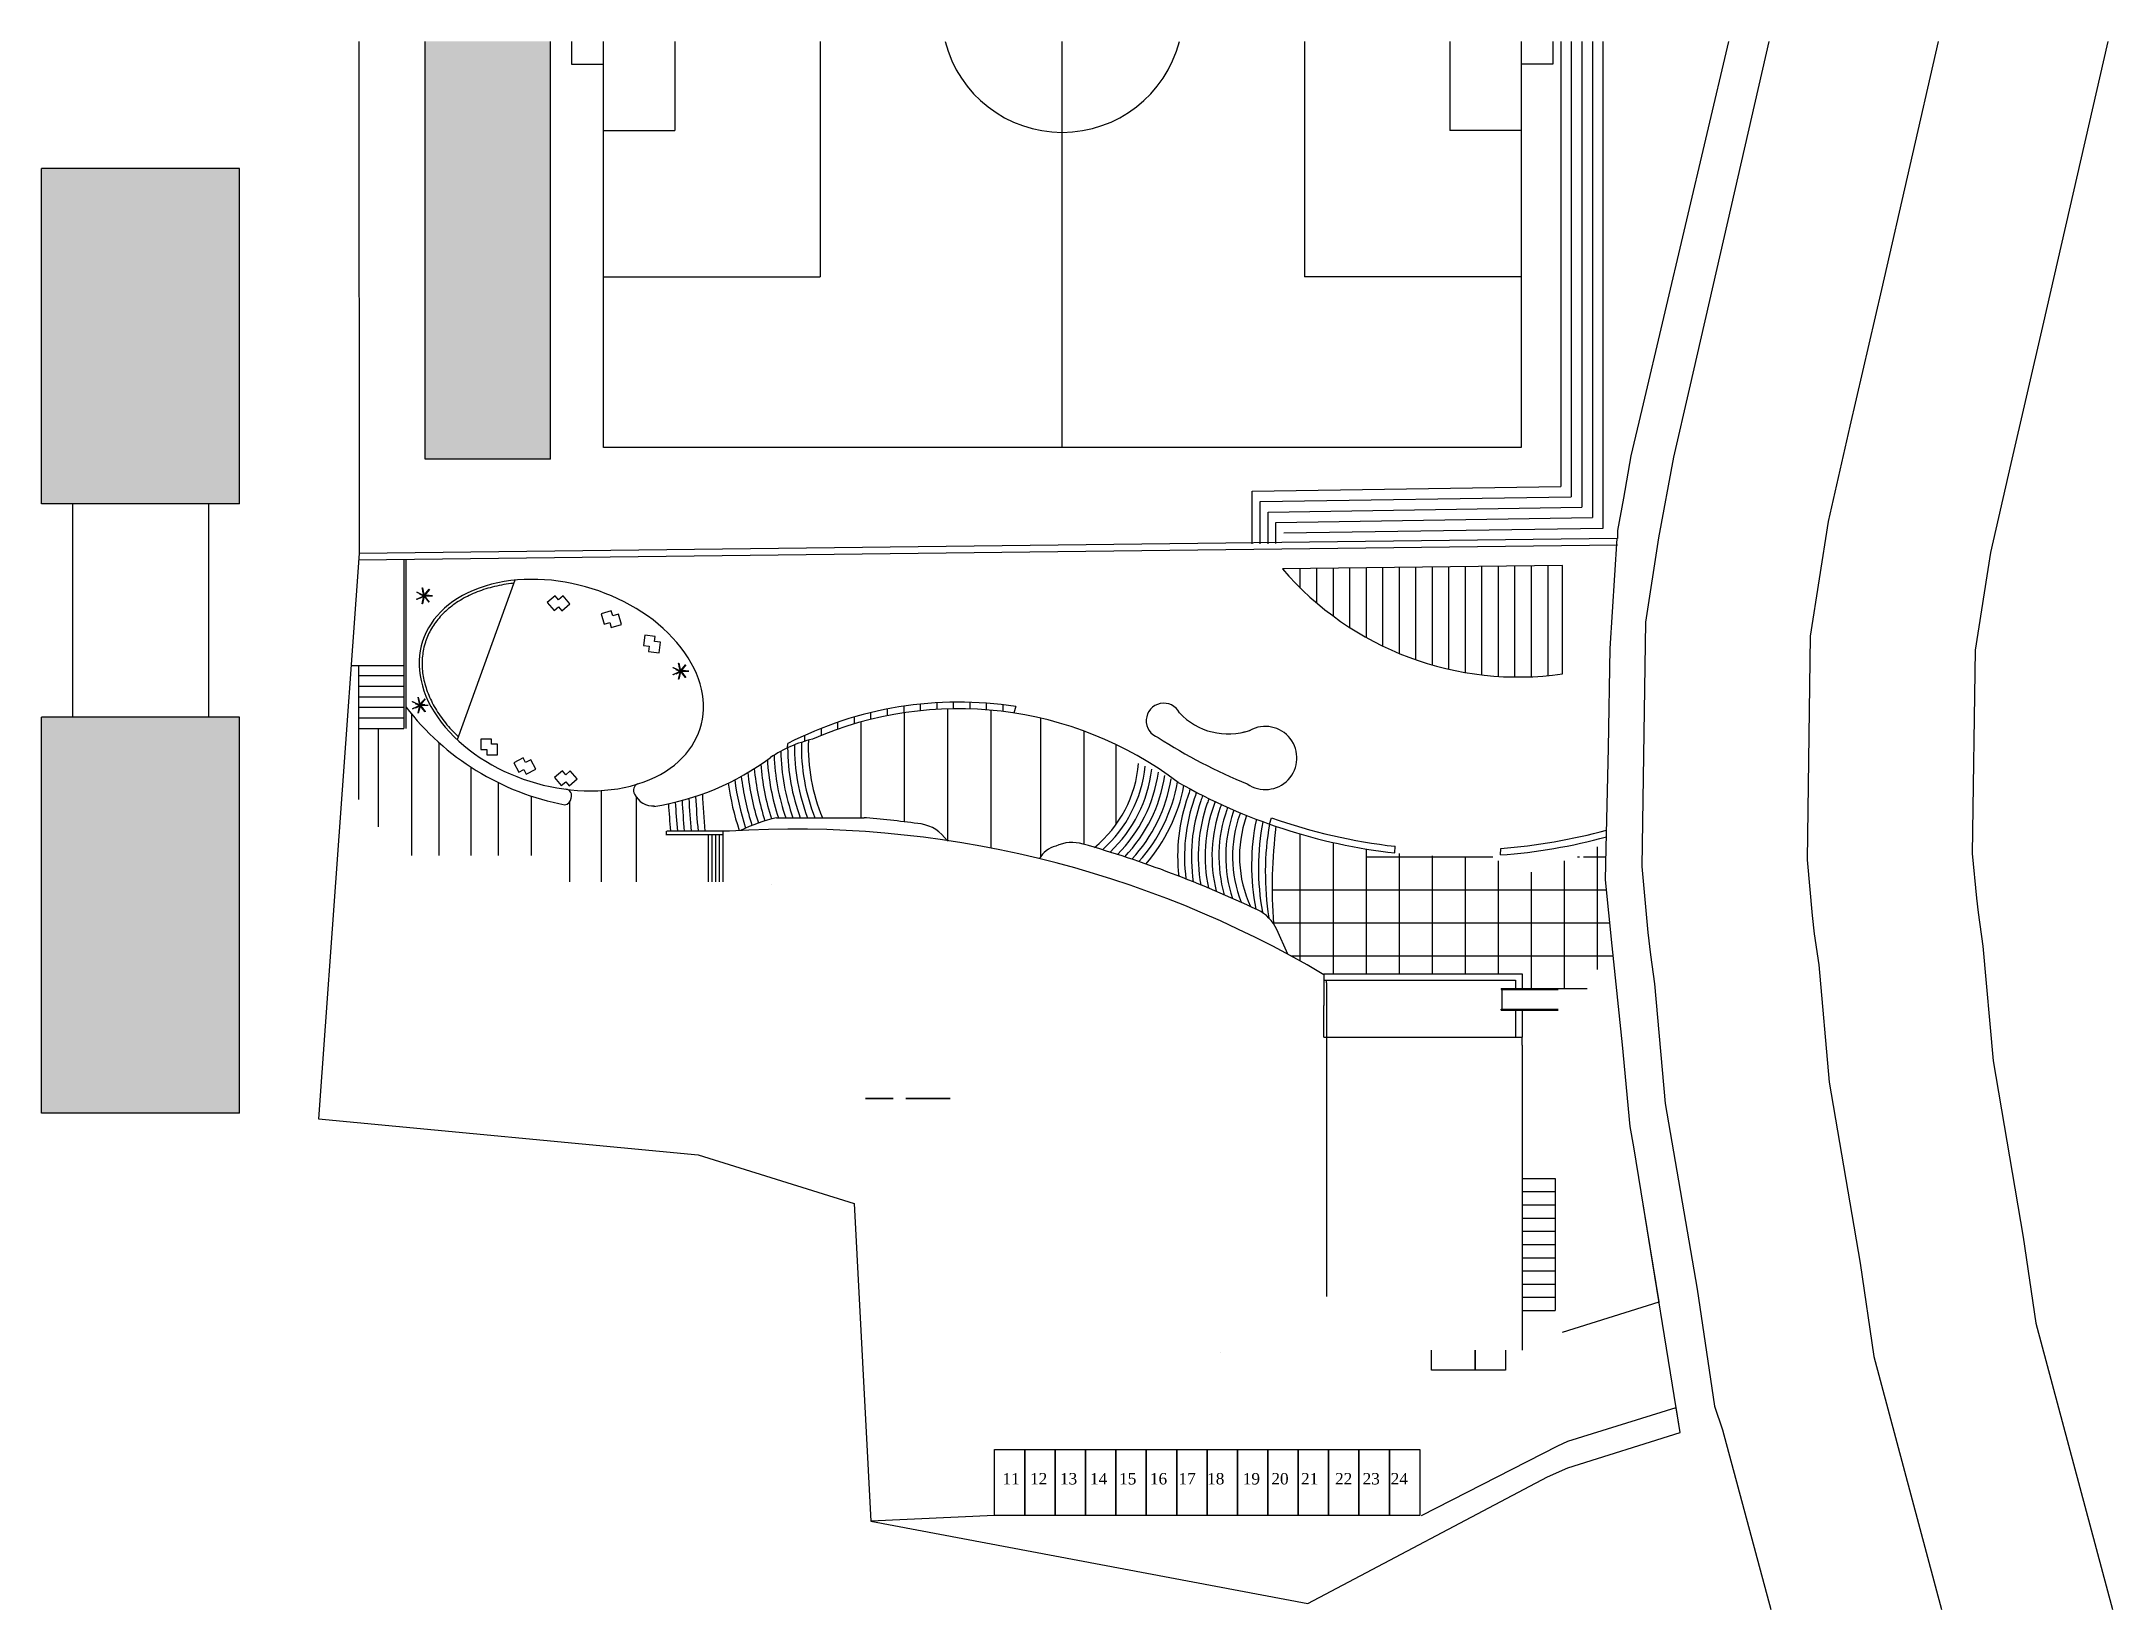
# Model space of a CAD drawing. Extents: x 4103306 to 4260088, y 130172 to 248883.
import ezdxf

# ---------------------------------------------------------------- set-up
doc = ezdxf.new("R2010")
doc.units = 0
doc.header["$LTSCALE"] = 500
doc.header["$MEASUREMENT"] = 0
doc.layers.get('0').update_dxf_attribs({"linetype": 'CONTINUOUS'})
for name, color, linetype in [('11', 4, 'CONTINUOUS'), ('7', 7, 'CONTINUOUS'), ('나무', 44, 'CONTINUOUS')]:
    doc.layers.add(name, color=color, linetype=linetype)
doc.layers.add('8', color=8, linetype='CONTINUOUS', lineweight=0)
doc.styles.add('HGTXT', font='Batang.ttf')
pattern_1 = [(90, (3793601.8, 269654.7), (-1250, 8e-14), [])]

# ---------------------------------------------------------------- blocks, each defined once
blk = doc.blocks.new('2p-e318')
at = {"color": 0}
for points in [[(-8, 0), (-556, -264), (-566, -252), (-9, 20)], [(-14, 10), (-562, 275), (-559, 289), (1, 24)], [(-9, 6), (-343, 160), (-354, 147), (-5, -11)], [(-1, 1), (-330, -164), (-326, -181), (14, -6)], [(5, -2), (-131, -595), (-146, -595), (-12, 10)], [(-10, 22), (-145, 615), (-132, 622), (10, 18)], [(-10, 15), (-98, 372), (-115, 372), (-20, 2)], [(8, 4), (-68, -356), (-53, -363), (23, 12)], [(-4, 22), (221, 313), (211, 326), (-21, 21)], [(14, 7), (393, -469), (383, -481), (-6, 1)], [(6, 21), (374, 27), (377, 43), (-5, 34)], [(2, 26), (382, 501), (395, 495), (12, 8)], [(12, 19), (621, 19), (624, 4), (4, 0)], [(11, 13), (245, -271), (260, -264), (14, 30)]]:
    blk.add_lwpolyline(points, close=True, dxfattribs=at)

msp = doc.modelspace()

# ---------------------------------------------------------------- hatches: boundary and pattern name
h = msp.add_hatch()
h.set_pattern_fill('LINE', scale=10000, angle=90, style=0)
h.set_pattern_definition(pattern_1)
h.paths.add_polyline_path([(4218439, 201006), (4218439, 204472, -0.1131368), (4218439, 205035), (4218439, 209210), (4197244, 208957, 0.2561421)])
h = msp.add_hatch()
h.set_pattern_fill('LINE', scale=10000, angle=90, style=0)
h.set_pattern_definition(pattern_1)
h.paths.add_polyline_path([(4177067, 198528, 0.1589471), (4159845, 195750), (4159857, 195740), (4159856, 195694), (4159870, 195635), (4159930, 195617), (4159982, 195631), (4159930, 195584), (4159893, 195539), (4159894, 195490), (4159917, 195465, -0.0463421), (4161668, 196062, -0.1419948), (4176923, 198044)])

# ---------------------------------------------------------------- linework, layer by layer
at = {"color": 7}
for p, q in [((4127325, 248883), (4127347, 210122)), ((4132343, 217260), (4132343, 248883)), ((4141843, 217260), (4141843, 248883)), ((4145843, 218150), (4145843, 248883)), ((4215316, 248883), (4215316, 218150)), ((4218316, 248883), (4218316, 215195)), ((4219116, 248883), (4219116, 214407)), ((4219916, 248883), (4219916, 213619)), ((4220716, 248883), (4220716, 212831)), ((4221516, 212043), (4221516, 248883)), ((4231023, 248883), (4224454, 221019)), ((4103306, 213877), (4103306, 239260)), ((4118306, 239260), (4103306, 239260)), ((4118306, 213877), (4118306, 239260)), ((4145843, 231050), (4162243, 231050)), ((4215316, 231050), (4198916, 231050)), ((4215316, 218150), (4145843, 218150)), ((4141843, 217260), (4132343, 217260)), ((4194959, 214840), (4218316, 215195)), ((4194959, 210840), (4194959, 214840)), ((4118306, 213877), (4103306, 213877)), ((4105648, 213877), (4105648, 197741)), ((4115964, 213877), (4115964, 197741)), ((4195559, 214049), (4219116, 214407)), ((4195559, 210849), (4195559, 214049)), ((4196159, 213258), (4219916, 213619)), ((4196159, 210858), (4196159, 213258)), ((4196759, 212467), (4220716, 212831)), ((4196759, 210867), (4196759, 212467)), ((4197359, 211676), (4221516, 212043)), ((4127347, 210122), (4124292, 167334)), ((4222601, 210760), (4127311, 209622)), ((4222595, 211260), (4127347, 210122)), ((4222047, 202918), (4222595, 211260)), ((4130740, 209657), (4130740, 196874)), ((4130890, 209659), (4130890, 196874)), ((4218439, 209210), (4197244, 208957)), ((4218439, 201006), (4218439, 209210)), ((4139152, 208098), (4134782, 196020)), ((4221936, 195418), (4222047, 202918)), ((4130740, 201622), (4126740, 201622)), ((4127311, 201622), (4127311, 191489)), ((4127311, 200874), (4130740, 200874)), ((4127311, 200074), (4130740, 200074)), ((4127311, 199274), (4130740, 199274)), ((4103306, 167741), (4103306, 197741)), ((4118306, 197741), (4103306, 197741)), ((4118306, 167741), (4118306, 197741)), ((4127311, 198474), (4130740, 198474)), ((4127311, 197674), (4130740, 197674)), ((4131311, 197989), (4131311, 187260)), ((4168612, 198060), (4168612, 189810)), ((4171895, 198354), (4171895, 188340)), ((4175178, 198257), (4175178, 187822)), ((4177067, 198528), (4176923, 198044)), ((4178943, 197655), (4178943, 187162)), ((4127311, 196874), (4130740, 196874)), ((4128809, 196874), (4128809, 189435)), ((4165330, 197361), (4165330, 190110)), ((4182226, 196678), (4182226, 188105)), ((4133401, 195805), (4133401, 187260)), ((4159795, 195409), (4159797, 195725)), ((4184640, 195661), (4184640, 189595)), ((4221757, 187800), (4221936, 195418)), ((4135805, 193961), (4135805, 187260)), ((4137884, 192778), (4137884, 187260)), ((4140373, 191757), (4140373, 187260)), ((4143290, 191300), (4143290, 185260)), ((4145665, 192175), (4145665, 185260)), ((4148337, 191679), (4148337, 185260)), ((4158949, 190110), (4165589, 190110)), ((4196261, 189638), (4196427, 190109)), ((4150620, 188807), (4150620, 189107)), ((4155386, 189110), (4150655, 189110)), ((4154892, 188810), (4150655, 188810)), ((4153772, 188810), (4153772, 185260)), ((4154052, 188810), (4154052, 185260)), ((4154332, 188810), (4154332, 185260)), ((4154612, 188810), (4154612, 185260)), ((4154892, 189107), (4154892, 185260)), ((4198602, 179259), (4198602, 188884)), ((4201102, 178310), (4201102, 188238)), ((4203602, 178310), (4203602, 187750)), ((4203602, 187155), (4213165, 187155)), ((4205765, 187449), (4205777, 187951)), ((4206102, 178310), (4206102, 187413)), ((4208602, 178310), (4208602, 187224)), ((4211102, 178310), (4211102, 187181)), ((4213602, 178310), (4213602, 186850)), ((4213764, 187296), (4213776, 187798)), ((4218602, 177180), (4218602, 186850)), ((4219572, 187155), (4219730, 187155)), ((4220040, 187155), (4221740, 187155)), ((4221102, 178627), (4221102, 187921)), ((4221697, 185417), (4221757, 187800)), ((4216102, 177180), (4216102, 185983)), ((4222203, 180418), (4221697, 185417)), ((4196469, 184655), (4221774, 184655)), ((4196565, 182155), (4222027, 182155)), ((4197645, 179785), (4196823, 181644)), ((4223002, 172918), (4222203, 180418)), ((4197885, 179655), (4222285, 179655)), ((4200392, 178310), (4215392, 178310)), ((4200392, 178310), (4200392, 175910)), ((4200392, 177810), (4214892, 177810)), ((4213815, 177180), (4218115, 177180)), ((4213815, 177180), (4213815, 177120)), ((4213845, 177180), (4213845, 175560)), ((4214892, 177810), (4214892, 177180)), ((4215392, 178310), (4215392, 177180)), ((4218115, 177180), (4220305, 177180)), ((4200392, 173510), (4200392, 175910)), ((4213815, 177120), (4218115, 177120)), ((4213815, 175620), (4218115, 175620)), ((4213815, 175560), (4213815, 175620)), ((4213815, 175560), (4218115, 175560)), ((4214892, 175560), (4214892, 173510)), ((4215392, 175560), (4215392, 173510)), ((4200392, 173510), (4215392, 173510)), ((4215392, 172910), (4215392, 173510)), ((4215392, 172910), (4215392, 149810)), ((4223582, 166754), (4223002, 172918)), ((4118306, 167741), (4103306, 167741)), ((4124292, 167334), (4153008, 164592)), ((4223836, 165208), (4223582, 166754)), ((4224411, 161784), (4223836, 165208)), ((4153008, 164592), (4164829, 160919)), ((4215392, 162810), (4217892, 162810)), ((4215392, 161810), (4217892, 161810)), ((4217892, 162810), (4217892, 152810)), ((4225761, 153457), (4224411, 161784)), ((4164829, 160919), (4166097, 136853)), ((4215392, 160810), (4217892, 160810)), ((4215392, 159810), (4217892, 159810)), ((4215392, 158810), (4217892, 158810)), ((4215392, 157810), (4217892, 157810)), ((4215392, 156810), (4217892, 156810)), ((4215392, 155810), (4217892, 155810)), ((4215392, 154810), (4217892, 154810)), ((4215392, 153810), (4217892, 153810)), ((4215392, 152810), (4217892, 152810)), ((4218436, 151163), (4225761, 153457)), ((4218858, 142912), (4227054, 145479)), ((4227363, 143576), (4227054, 145479)), ((4218088, 142571), (4218858, 142912)), ((4218858, 140912), (4227363, 143576)), ((4207786, 137294), (4218088, 142571)), ((4199168, 130639), (4217317, 140229)), ((4217317, 140229), (4218858, 140912)), ((4175442, 137294), (4166097, 136853)), ((4166097, 136853), (4199168, 130639))]:
    msp.add_line(p, q, dxfattribs=at)
at = {"color": 7, "linetype": 'Continuous'}
for p, q in [((4143443, 248883), (4143443, 247150)), ((4151243, 248883), (4151243, 242150)), ((4162243, 248883), (4162243, 231050)), ((4180579, 218150), (4180579, 248883)), ((4198916, 248883), (4198916, 231050)), ((4209916, 248883), (4209916, 242150)), ((4217716, 248883), (4217716, 247150)), ((4143443, 247150), (4145843, 247150)), ((4217716, 247150), (4215316, 247150)), ((4145843, 242150), (4151243, 242150)), ((4215316, 242150), (4209916, 242150))]:
    msp.add_line(p, q, dxfattribs=at)
at = {"color": 7}
for points in [[(4246895, 248883), (4242591, 230099), (4240206, 219746), (4238552, 212544), (4237207, 203856), (4236963, 186917), (4237348, 182725), (4237510, 181339), (4237844, 178977), (4238632, 170102), (4240984, 156402), (4242028, 149319), (4247149, 130172)], [(4259719, 248883), (4254774, 227300), (4252388, 216943), (4250835, 210185), (4249693, 202805), (4249471, 187400), (4249782, 184024), (4249908, 182941), (4250267, 180405), (4251038, 171714), (4253329, 158372), (4254289, 151854), (4260088, 130172)], [(4222595, 211260), (4127347, 210122), (4124292, 167334), (4153008, 164592), (4164829, 160919), (4166097, 136853), (4199168, 130639), (4217317, 140229), (4218858, 140912), (4227363, 143576), (4224411, 161784), (4223836, 165208), (4223582, 166754), (4223002, 172918), (4222203, 180418), (4221697, 185417), (4221757, 187800), (4221936, 195418), (4222047, 202918), (4222595, 211260)], [(4225710, 211301), (4224721, 204908), (4224455, 186434), (4224915, 181427), (4225113, 179738), (4225422, 177550), (4226226, 168489), (4228639, 154433), (4229946, 145563), (4230567, 143791)], [(4211839, 149810), (4211839, 148294), (4208539, 148294), (4208539, 149810)], [(4214139, 149810), (4214139, 148294), (4211839, 148294), (4211839, 149810)]]:
    msp.add_lwpolyline(points, dxfattribs=at)
for points in [[(4142458, 206621), (4142202, 206922), (4141593, 206403), (4142111, 205794), (4142450, 206082), (4142706, 205782), (4143315, 206300), (4142796, 206909)], [(4146329, 204900), (4146443, 204521), (4147209, 204751), (4146980, 205517), (4146554, 205390), (4146441, 205768), (4145674, 205539), (4145904, 204772)], [(4149316, 203093), (4149268, 202701), (4150062, 202604), (4150159, 203398), (4149718, 203452), (4149766, 203844), (4148971, 203941), (4148875, 203147)], [(4137373, 195674), (4137373, 196069), (4136573, 196069), (4136573, 195269), (4137018, 195269), (4137018, 194874), (4137818, 194874), (4137818, 195674)], [(4139957, 194288), (4139775, 194638), (4139065, 194269), (4139435, 193559), (4139829, 193765), (4140012, 193414), (4140721, 193784), (4140351, 194494)], [(4143004, 193375), (4142749, 193676), (4142138, 193160), (4142655, 192549), (4142994, 192836), (4143249, 192534), (4143860, 193051), (4143343, 193662)], [(4175442, 142294), (4177742, 142294), (4177742, 137294), (4175442, 137294)], [(4175442, 142294), (4177742, 142294), (4177742, 137294), (4175442, 137294)], [(4177742, 142294), (4180042, 142294), (4180042, 137294), (4177742, 137294)], [(4177742, 142294), (4180042, 142294), (4180042, 137294), (4177742, 137294)], [(4180042, 142294), (4182342, 142294), (4182342, 137294), (4180042, 137294)], [(4180042, 142294), (4182342, 142294), (4182342, 137294), (4180042, 137294)], [(4182342, 142294), (4184642, 142294), (4184642, 137294), (4182342, 137294)], [(4182342, 142294), (4184642, 142294), (4184642, 137294), (4182342, 137294)], [(4184642, 142294), (4186942, 142294), (4186942, 137294), (4184642, 137294)], [(4184642, 142294), (4186942, 142294), (4186942, 137294), (4184642, 137294)], [(4186942, 142294), (4189242, 142294), (4189242, 137294), (4186942, 137294)], [(4186942, 142294), (4189242, 142294), (4189242, 137294), (4186942, 137294)], [(4189242, 142294), (4191542, 142294), (4191542, 137294), (4189242, 137294)], [(4189242, 142294), (4191542, 142294), (4191542, 137294), (4189242, 137294)], [(4191542, 142294), (4193842, 142294), (4193842, 137294), (4191542, 137294)], [(4191542, 142294), (4193842, 142294), (4193842, 137294), (4191542, 137294)], [(4193842, 142294), (4196142, 142294), (4196142, 137294), (4193842, 137294)], [(4193842, 142294), (4196142, 142294), (4196142, 137294), (4193842, 137294)], [(4196142, 142294), (4198442, 142294), (4198442, 137294), (4196142, 137294)], [(4196142, 142294), (4198442, 142294), (4198442, 137294), (4196142, 137294)], [(4198442, 142294), (4200742, 142294), (4200742, 137294), (4198442, 137294)], [(4198442, 142294), (4200742, 142294), (4200742, 137294), (4198442, 137294)], [(4200742, 142294), (4203042, 142294), (4203042, 137294), (4200742, 137294)], [(4200742, 142294), (4203042, 142294), (4203042, 137294), (4200742, 137294)], [(4203042, 142294), (4205342, 142294), (4205342, 137294), (4203042, 137294)], [(4205342, 142294), (4207642, 142294), (4207642, 137294), (4205342, 137294)]]:
    msp.add_lwpolyline(points, close=True, dxfattribs=at)
for points in [[(4190265, 192291, -0.0085071), (4190084, 191728, 0.1115874), (4189396, 185699)], [(4190733, 192043, -0.0071182), (4190576, 191558, 0.1168236), (4189945, 185485)], [(4191202, 191802, -0.0058998), (4191067, 191389, 0.1226545), (4190502, 185265)], [(4191674, 191567, -0.0048368), (4191559, 191219, 0.1291833), (4191067, 185036)], [(4192146, 191339, -0.0039157), (4192050, 191050, 0.1365415), (4191643, 184798)], [(4192621, 191117, -0.0031249), (4192542, 190880, 0.1449003), (4192232, 184549)], [(4193097, 190901, -0.0024538), (4193033, 190710, 0.1544882), (4192839, 184288)], [(4193576, 190691, -0.0018931), (4193525, 190540, 0.1656221), (4193467, 184012)], [(4194056, 190487, -0.0014345), (4194016, 190370, 0.1787611), (4194126, 183716)], [(4194538, 190289, -0.0010705), (4194508, 190200, 0.1946157), (4194827, 183394)]]:
    msp.add_lwpolyline(points, format="xyb", dxfattribs=at)
at = {"color": 7, "linetype": 'Continuous'}
msp.add_arc((4180579, 251150), 9150, 194.34395, 345.65605, dxfattribs=at)
at = {"color": 7}
for centre, radius, start, end in [((4215093, 224311), 23544, 220.70321, 278.17113), ((4146634, 210566), 19824, 217.4215, 259.22703), ((4172715, 170737), 28130, 81.10049, 117.33817), ((4172715, 170737), 27630, 52.96613, 113.56689), ((4188267, 197456), 1330, 26.92761, 250.8264), ((4193151, 201529), 5073, 223.17973, 288.81791), ((4164009, 186340), 10000, 103.53805, 123.46316), ((4175174, 195442), 13819, 177.73416, 202.69636), ((4209589, 229689), 39937, 236.9865, 247.93874), ((4190799, 209368), 13245, 284.83198, 287.72109), ((4195952, 194640), 2391, 235.23533, 119.14443), ((4146634, 210566), 19824, 278.80699, 306.7511), ((4175174, 195442), 16939, 183.15336, 198.34748), ((4175174, 195442), 16419, 182.04821, 198.95032), ((4175174, 195442), 15899, 181.05204, 199.59501), ((4175174, 195442), 15379, 180.12313, 200.28615), ((4175174, 195442), 14859, 179.26198, 201.02909), ((4175174, 195442), 14339, 178.47009, 201.83007), ((4175174, 195442), 19539, 187.22718, 198.21406), ((4175174, 195442), 19019, 186.62182, 198.08456), ((4175174, 195442), 18499, 185.92565, 198.01705), ((4175174, 195442), 17979, 185.12631, 198.01653), ((4175174, 195442), 17459, 184.20859, 198.089), ((4177058, 195053), 9342, 309.74478, 354.95517), ((4177058, 195053), 9862, 311.71796, 353.95253), ((4177058, 195053), 10382, 313.43167, 353.00721), ((4177058, 195053), 10902, 314.93331, 352.11077), ((4177058, 195053), 11422, 316.25879, 351.25632), ((4177058, 195053), 11942, 317.43596, 350.43821), ((4142838, 191665), 580, 278.92456, 353.93054), ((4142946, 191776), 500, 339.8638, 82.67518), ((4148614, 192199), 500, 107.467, 215.43819), ((4149613, 192555), 1548, 204.68392, 274.05015), ((4214583, 194840), 63397, 183.205, 185.18621), ((4214583, 194840), 62877, 183.11175, 185.22922), ((4214583, 194840), 62357, 183.00351, 185.27295), ((4214583, 194840), 61837, 182.87962, 185.31742), ((4214583, 194840), 61317, 182.73933, 185.36264), ((4175174, 195442), 20059, 187.75189, 198.27489), ((4177058, 195053), 12462, 318.48685, 349.65172), ((4177058, 195053), 12982, 319.42915, 348.86936), ((4210585, 230115), 42937, 240.36897, 263.55539), ((4214583, 194840), 63917, 183.28386, 185.1439), ((4161595, 178233), 12168, 102.56178, 116.13035), ((4165589, 188110), 2000, 85.11248, 90), ((4158494, 105137), 85275, 82.31766, 85.11248), ((4211863, 186506), 16952, 168.10427, 191.23802), ((4214003, 186299), 18572, 169.08488, 190.33941), ((4210585, 230115), 42437, 250.51189, 263.49519), ((4160215, 110574), 78684, 59.29509, 93.51832), ((4169398, 186701), 2987, 34.45087, 80.43304), ((4181329, 185242), 3000, 73.99242, 114.47668), ((4218358, 185934), 22406, 170.48375, 188.70568), ((4233958, 184837), 37489, 172.9066, 184.17825), ((4210585, 230115), 42937, 274.24638, 285.10963), ((4210585, 230115), 42437, 274.31252, 285.30917), ((4180615, 186015), 2028, 105.12917, 150.33277), ((4158226, 104715), 86775, 64.66157, 73.99242), ((4194079, 180431), 3000, 23.85527, 64.66157)]:
    msp.add_arc(centre, radius, start, end, dxfattribs=at)
msp.add_ellipse((4142658, 200156), major_axis=(-10516, 3249), ratio=0.6956675, start_param=2.3526704, end_param=8.6267978, dxfattribs=at)
msp.add_open_spline([(4139069, 207868), (4138995, 207860), (4138921, 207852), (4138604, 207812), (4138365, 207774), (4137894, 207685), (4137664, 207634), (4137211, 207517), (4136990, 207452), (4136559, 207309), (4136349, 207231), (4135940, 207062), (4135742, 206972), (4135359, 206778), (4135174, 206676), (4134819, 206459), (4134648, 206345), (4134321, 206106), (4134166, 205981), (4133870, 205721), (4133730, 205586), (4133467, 205307), (4133344, 205163), (4133114, 204867), (4133008, 204714), (4132813, 204402), (4132724, 204242), (4132564, 203915), (4132493, 203748), (4132403, 203499), (4132376, 203420), (4132352, 203340), (4132319, 203235), (4132290, 203128), (4132222, 202845), (4132189, 202666), (4132142, 202305), (4132128, 202122), (4132118, 201753), (4132123, 201567), (4132151, 201191), (4132174, 201003), (4132240, 200623), (4132282, 200433), (4132385, 200052), (4132446, 199861), (4132587, 199479), (4132666, 199289), (4132843, 198910), (4132940, 198721), (4133152, 198346), (4133267, 198160), (4133515, 197791), (4133647, 197609), (4133927, 197249), (4134075, 197071), (4134388, 196722), (4134552, 196550), (4134769, 196336), (4134816, 196290), (4134864, 196245)], degree=3, knots=[5.2665666, 5.2665666, 5.2665666, 5.2665666, 5.2889453, 5.2889453, 5.3628024, 5.3628024, 5.4366594, 5.4366594, 5.5105165, 5.5105165, 5.5843735, 5.5843735, 5.6582305, 5.6582305, 5.7320876, 5.7320876, 5.8059446, 5.8059446, 5.8798016, 5.8798016, 5.9536587, 5.9536587, 6.0275157, 6.0275157, 6.1013727, 6.1013727, 6.1752298, 6.1752298, 6.2490868, 6.2490868, 6.2831853, 6.2831853, 6.2831853, 6.3282811, 6.3282811, 6.4021382, 6.4021382, 6.4759952, 6.4759952, 6.5498522, 6.5498522, 6.6237093, 6.6237093, 6.6975663, 6.6975663, 6.7714233, 6.7714233, 6.8452804, 6.8452804, 6.9191374, 6.9191374, 6.9929944, 6.9929944, 7.0668515, 7.0668515, 7.1407085, 7.1407085, 7.2145655, 7.2145655, 7.2345719, 7.2345719, 7.2345719, 7.2345719], dxfattribs=at)
for points in [[(4132343, 248883), (4141843, 248883), (4132343, 217260), (4141843, 217260)], [(4103306, 239260), (4118306, 239260), (4103306, 213877), (4118306, 213877)], [(4103306, 197741), (4118306, 197741), (4103306, 167741), (4118306, 167741)]]:
    msp.add_solid(points, dxfattribs=at)
at = {"layer": '11', "color": 7, "extrusion": (3.67382e-16, 1, 0)}
msp.add_line((4158592, 185060), (4158592, 185060, 4000), dxfattribs=at)
at = {"layer": '11', "color": 7}
for p, q in [((4200592, 177610, 9200), (4200592, 177810, 9200)), ((4200592, 177610, 19460), (4200592, 153880, 19460))]:
    msp.add_line(p, q, dxfattribs=at)
at = {"layer": '7', "color": 7, "linetype": 'Continuous'}
for p, q in [((4224454, 221019), (4223612, 217501)), ((4223612, 217501), (4223055, 214309)), ((4223055, 214309), (4222623, 211863)), ((4222623, 211863), (4222606, 211260)), ((4230567, 143791), (4234209, 130172))]:
    msp.add_line(p, q, dxfattribs=at)
for points in [[(4234071, 248883), (4230409, 232898), (4228025, 222549), (4226843, 217405), (4225710, 211301)], [(4225710, 211301), (4224721, 204908), (4224455, 186434), (4224915, 181427), (4225113, 179738), (4225422, 177550), (4226226, 168489), (4228639, 154433), (4229946, 145563), (4230567, 143791)]]:
    msp.add_lwpolyline(points, dxfattribs=at)
at = {"layer": '8', "color": 7, "extrusion": (-1, 3.67382e-16, 2.22045e-16)}
msp.add_line((4192592, 149610, 18065), (4192592, 149610, 17203), dxfattribs=at)
at = {"layer": '나무', "color": 7, "extrusion": (-2.67798e-16, -1, 6.12303e-17), "elevation": -168860}
for points in [[(4165692, 10700), (4167792, 10700), (4167792, 10578), (4165692, 10578)], [(4165692, 10104), (4167792, 10104), (4167792, 9982), (4165692, 9982)], [(4165692, 9678), (4167792, 9678), (4167792, 9556), (4165692, 9556)], [(4167792, 9000), (4165692, 9000), (4165692, 9116), (4167792, 9116)], [(4168742, 10700), (4172092, 10700), (4172092, 10578), (4168742, 10578)], [(4172092, 10104), (4168742, 10104), (4168742, 9982), (4172092, 9982)], [(4172092, 10056), (4168742, 10056), (4168742, 10178), (4172092, 10178)], [(4168742, 9116), (4172092, 9116), (4172092, 9000), (4168742, 9000)]]:
    msp.add_lwpolyline(points, close=True, dxfattribs=at)

# ---------------------------------------------------------------- block references
at = {"color": 7}
for p in [(4132277, 206906), (4151685, 201200), (4131964, 198623)]:
    msp.add_blockref('2p-e318', p, dxfattribs=at)

# ---------------------------------------------------------------- texts
at = {"color": 7, "style": 'HGTXT'}
for s, p in [('11', (4176059, 139646)), ('12', (4178144, 139646)), ('13', (4180408, 139646)), ('14', (4182680, 139646)), ('15', (4184887, 139646)), ('16', (4187216, 139646)), ('17', (4189382, 139646)), ('18', (4191548, 139646)), ('19', (4194245, 139646)), ('20', (4196411, 139646)), ('21', (4198656, 139646)), ('22', (4201232, 139646)), ('23', (4203317, 139646)), ('24', (4205443, 139646))]:
    msp.add_text(s, height=864, dxfattribs=at).set_placement(p)

doc.saveas('drawing.dxf')
